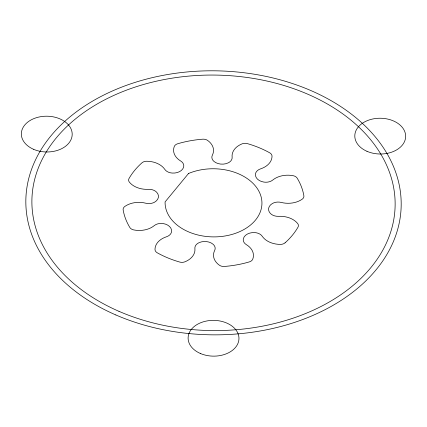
<?xml version="1.0" encoding="UTF-8"?>
<svg xmlns="http://www.w3.org/2000/svg" width="427" height="427" viewBox="0 0 427 427"><rect width="100%" height="100%" fill="white"/><g stroke="black" fill="none" stroke-linecap="round" stroke-linejoin="round"><path stroke-width="0.64" d="M188.531 173.485L165.089 201.907A48.438 34.069 0.7 0 0 221.64 236.462A48.438 34.069 0.7 0 0 258.922 191.253A48.438 34.069 0.7 0 0 188.531 173.485M115.85 314.961A187.688 132.018 0.7 0 0 401.14 207.106A187.688 132.018 0.7 0 0 123.547 86.403A187.688 132.018 0.7 0 0 115.85 314.961M119.005 311.347A181.63 127.758 0.7 0 0 395.087 206.967A181.63 127.758 0.7 0 0 126.445 90.161A181.63 127.758 0.7 0 0 119.005 311.347M285.097 242.798A91.01 64.018 0.7 0 0 297.982 227.175A6.053 4.259 0.7 0 0 297.619 223.476A19.978 14.054 0.7 0 0 278.671 216.324A9.079 6.389 0.7 0 1 270.344 213.404A10.627 7.478 0.7 0 1 272.367 203.519A9.079 6.389 0.7 0 1 281.265 202.441A19.978 14.054 0.7 0 0 302.156 199.222A6.053 4.259 0.7 0 0 303.869 195.726A91.01 64.018 0.7 0 0 297.197 178.176A6.053 4.259 0.7 0 0 293.221 175.716A19.978 14.054 0.7 0 0 272.752 180.039A9.079 6.389 0.7 0 1 263.982 182.099A10.627 7.478 0.7 0 1 255.458 174.04A9.079 6.389 0.7 0 1 260.614 168.846A19.978 14.054 0.7 0 0 272.026 156.159A6.053 4.259 0.7 0 0 269.709 152.813A91.01 64.018 0.7 0 0 247.388 143.616A6.053 4.259 0.7 0 0 242.13 143.835A19.978 14.054 0.7 0 0 232.133 157.104A9.079 6.389 0.7 0 1 228.05 162.938A10.627 7.478 0.7 0 1 213.98 161.427A9.079 6.389 0.7 0 1 212.374 155.161A19.978 14.054 0.7 0 0 207.618 140.43A6.053 4.259 0.7 0 0 202.628 139.197A91.01 64.018 0.7 0 0 177.739 143.739A6.053 4.259 0.7 0 0 174.275 146.514A19.978 14.054 0.7 0 0 180.605 160.952A9.079 6.389 0.7 0 1 183.61 167.138A10.627 7.478 0.7 0 1 172.225 173.063A9.079 6.389 0.7 0 1 164.801 169.391A19.978 14.054 0.7 0 0 146.664 161.251A6.053 4.259 0.7 0 0 141.924 162.852A91.01 64.018 0.7 0 0 129.045 178.475A6.053 4.259 0.7 0 0 129.408 182.174A19.978 14.054 0.7 0 0 148.356 189.326A9.079 6.389 0.7 0 1 156.682 192.246A10.627 7.478 0.7 0 1 154.659 202.131A9.079 6.389 0.7 0 1 145.762 203.209A19.978 14.054 0.7 0 0 124.865 206.428A6.053 4.259 0.7 0 0 123.157 209.924A91.01 64.018 0.7 0 0 129.829 227.474A6.053 4.259 0.7 0 0 133.806 229.934A19.978 14.054 0.7 0 0 154.275 225.611A9.079 6.389 0.7 0 1 163.045 223.551A10.627 7.478 0.7 0 1 171.563 231.61A9.079 6.389 0.7 0 1 166.413 236.804A19.978 14.054 0.7 0 0 155.001 249.491A6.053 4.259 0.7 0 0 157.317 252.837A91.01 64.018 0.7 0 0 179.639 262.034A6.053 4.259 0.7 0 0 184.896 261.815A19.978 14.054 0.7 0 0 194.893 248.546A9.079 6.389 0.7 0 1 198.971 242.712A10.627 7.478 0.7 0 1 213.046 244.223A9.079 6.389 0.7 0 1 214.653 250.494A19.978 14.054 0.7 0 0 219.409 265.22A6.053 4.259 0.7 0 0 224.394 266.453A91.01 64.018 0.7 0 0 249.288 261.911A6.053 4.259 0.7 0 0 252.752 259.136A19.978 14.054 0.7 0 0 246.422 244.698A9.079 6.389 0.7 0 1 243.417 238.512A10.627 7.478 0.7 0 1 254.796 232.587A9.079 6.389 0.7 0 1 262.226 236.259A19.978 14.054 0.7 0 0 280.363 244.399A6.053 4.259 0.7 0 0 285.097 242.798M366.996 151.318A25.428 17.886 0.7 0 0 405.65 136.704A25.428 17.886 0.7 0 0 368.042 120.35A25.428 17.886 0.7 0 0 366.996 151.318M200.306 353.449A25.428 17.886 0.7 0 0 238.96 338.835A25.428 17.886 0.7 0 0 201.352 322.481A25.428 17.886 0.7 0 0 200.306 353.449M33.541 149.29A25.428 17.886 0.7 0 0 72.19 134.676A25.428 17.886 0.7 0 0 34.582 118.322A25.428 17.886 0.7 0 0 33.541 149.29"/></g></svg>
